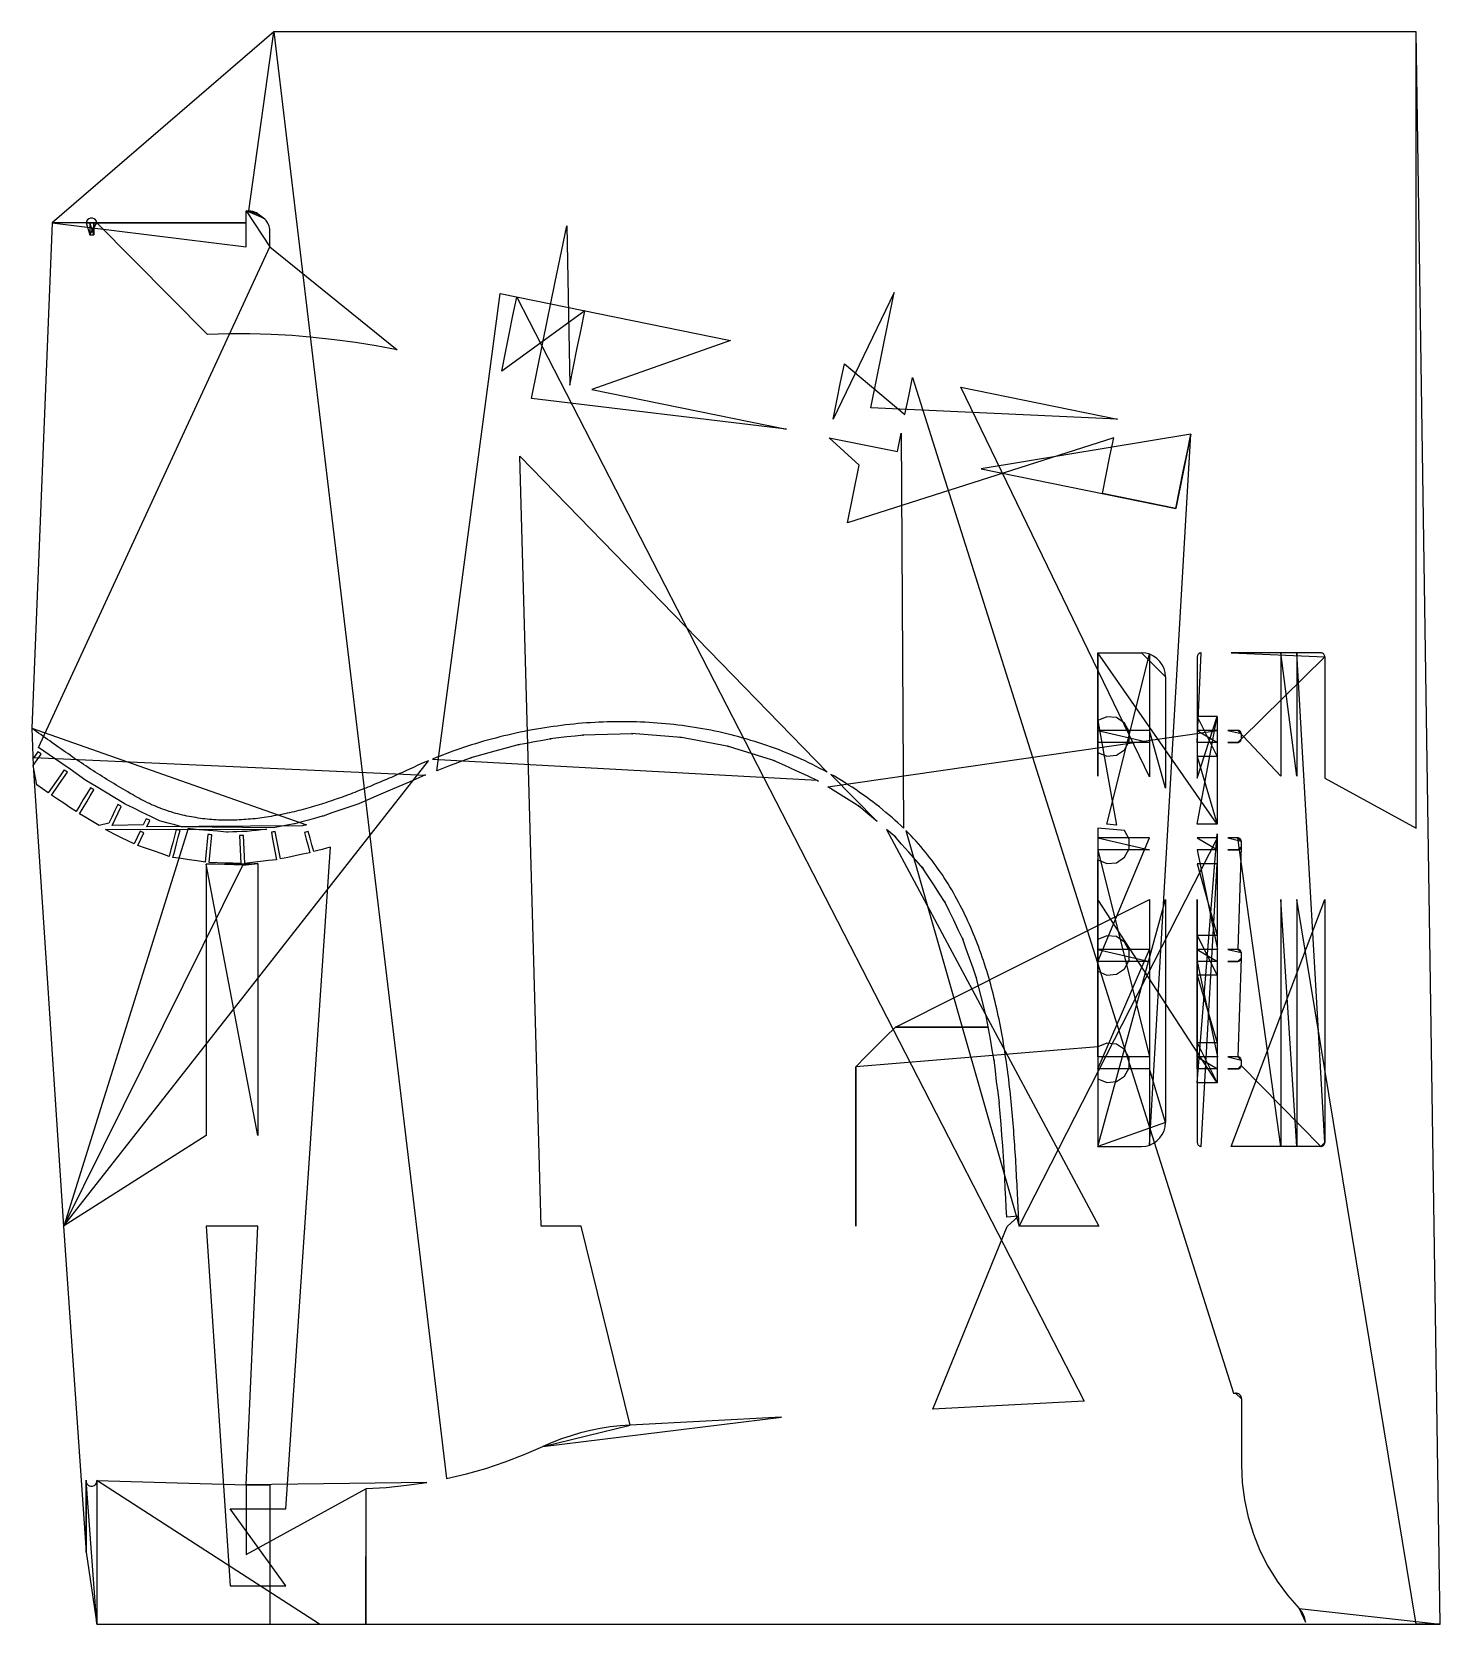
# Model space of a CAD drawing. Header units: metres. Extents: x 0 to 177, y 0 to 200.
import ezdxf

# ---------------------------------------------------------------- set-up
doc = ezdxf.new("R2010")
doc.units = ezdxf.units.M

msp = doc.modelspace()

# ---------------------------------------------------------------- linework, layer by layer
at = {"layer": 'BODY_OUTLINE', "color": 1}
msp.add_lwpolyline([(176.91, 0), (173.91, 200), (30.41, 200), (2.57, 176), (0, 112.54), (0.18, 107.86), (3.97, 50), (6.82, 9.04), (8.18, 0)], close=True, dxfattribs=at)
at = {"layer": 'BODY_POINTS', "color": 7}
msp.add_lwpolyline([(26.91, 17.5), (26.91, 8.75), (41.96, 17), (41.96, 8.5), (41.96, 0), (41.99, 17.04), (44.53, 17.18), (47.07, 17.44), (49.6, 17.81), (26.91, 17.5), (27.66, 17.5), (28.41, 17.5), (29.16, 17.5), (29.91, 17.5), (29.91, 17.5), (29.91, 8.75), (29.91, 0), (36.14, 0), (8.18, 18.04), (8.18, 9.02), (8.18, 0), (6.82, 18.08), (6.82, 9.04), (6.82, 18.08), (6.83, 17.83), (6.93, 17.6), (7.12, 17.42), (7.35, 17.33), (7.6, 17.32), (7.84, 17.4), (8.03, 17.57), (8.15, 17.79), (8.18, 18.04), (26.91, 17.5), (28.41, 50), (21.91, 50), (24.91, 4.83), (26.66, 4.83), (28.41, 4.83), (30.16, 4.83), (31.91, 4.83), (24.91, 14.5), (26.66, 14.5), (28.41, 14.5), (30.16, 14.5), (31.91, 14.5), (37.53, 97.61), (37, 97.46), (36.47, 97.32), (35.94, 97.17), (35.41, 97.03), (35.41, 97.03), (35.18, 97.87), (34.95, 98.72), (34.72, 99.56), (34.24, 99.43), (34.47, 98.59), (34.7, 97.74), (34.93, 96.9), (34.93, 96.9), (34, 96.7), (33.08, 96.5), (32.16, 96.31), (31.24, 96.11), (31.24, 96.11), (31.07, 96.97), (30.91, 97.83), (30.74, 98.69), (30.58, 99.55), (30.58, 99.55), (30.46, 99.53), (30.33, 99.5), (30.21, 99.48), (30.09, 99.46), (30.09, 99.46), (30.25, 98.6), (30.42, 97.74), (30.58, 96.88), (30.74, 96.02), (30.74, 96.02), (29.74, 95.9), (28.74, 95.79), (27.74, 95.67), (26.74, 95.56), (26.74, 95.56), (26.7, 96.43), (26.67, 97.31), (26.64, 98.18), (26.6, 99.05), (26.6, 99.05), (26.48, 99.05), (26.35, 99.04), (26.23, 99.04), (26.1, 99.04), (26.1, 99.04), (26.14, 98.16), (26.17, 97.29), (26.2, 96.41), (26.24, 95.54), (26.24, 95.54), (25.25, 95.57), (24.26, 95.6), (23.27, 95.63), (22.28, 95.66), (22.28, 95.66), (22.36, 96.53), (22.44, 97.41), (22.52, 98.28), (22.6, 99.15), (22.6, 99.15), (22.47, 99.16), (22.35, 99.17), (22.22, 99.18), (22.1, 99.19), (22.1, 99.19), (22.02, 98.32), (21.94, 97.45), (21.86, 96.58), (21.79, 95.71), (21.79, 95.71), (20.77, 95.86), (19.76, 96.01), (18.74, 96.16), (17.73, 96.31), (17.73, 96.31), (17.96, 97.15), (18.18, 98), (18.4, 98.84), (18.63, 99.69), (18.63, 99.69), (18.51, 99.72), (18.39, 99.75), (18.27, 99.79), (18.14, 99.82), (18.14, 99.82), (17.92, 98.97), (17.7, 98.13), (17.47, 97.28), (17.25, 96.44), (17.25, 96.44), (16.26, 96.78), (15.28, 97.12), (14.29, 97.46), (13.31, 97.8), (13.31, 97.8), (13.68, 98.59), (14.06, 99.38), (13.61, 99.59), (13.23, 98.8), (12.85, 98.02), (12.85, 98.02), (12.07, 98.4), (11.28, 98.78), (10.49, 99.16), (9.7, 99.54), (9.7, 99.54), (9.27, 99.8), (9.27, 99.8), (29.48, 99.85), (29.37, 99.83), (28.79, 99.77), (28.21, 99.7), (27.64, 99.64), (27.06, 99.58), (26.95, 99.57), (26.38, 99.55), (25.8, 99.52), (25.23, 99.5), (24.65, 99.48), (24.46, 99.49), (23.32, 99.59), (22.18, 99.69), (21.04, 99.79), (19.91, 99.89), (19.65, 99.94), (4.02, 50), (26.51, 95.33), (25.36, 95.37), (24.21, 95.4), (23.06, 95.44), (21.91, 95.47), (28.41, 95.55), (27.94, 95.49), (27.46, 95.44), (26.98, 95.38), (26.51, 95.33), (28.41, 95.55), (28.41, 84.16), (28.41, 72.77), (28.41, 61.39), (21.91, 95.47), (21.91, 84.11), (21.91, 72.74), (21.91, 61.37), (3.97, 50), (49.84, 108.45), (49.36, 108.25), (48.87, 108.05), (48.87, 108.05), (48.4, 107.83), (47.93, 107.61), (47.45, 107.39), (46.98, 107.17), (46.98, 107.17), (46.72, 107.06), (46.46, 106.94), (46.2, 106.83), (45.95, 106.71), (45.95, 106.71), (45.68, 106.6), (45.42, 106.48), (45.16, 106.36), (44.89, 106.25), (44.89, 106.25), (44.63, 106.14), (44.36, 106.02), (44.1, 105.91), (43.83, 105.79), (43.83, 105.79), (43.56, 105.68), (43.29, 105.57), (43.02, 105.45), (42.75, 105.34), (42.75, 105.34), (42.48, 105.23), (42.21, 105.12), (41.94, 105.01), (41.67, 104.9), (41.67, 104.9), (41.39, 104.79), (41.12, 104.69), (40.84, 104.58), (40.57, 104.47), (40.57, 104.47), (40.29, 104.37), (40.01, 104.26), (39.74, 104.16), (39.46, 104.05), (39.46, 104.05), (39.18, 103.95), (38.9, 103.85), (38.62, 103.75), (38.34, 103.65), (38.34, 103.65), (38.06, 103.56), (37.78, 103.46), (37.5, 103.37), (37.22, 103.27), (37.22, 103.27), (36.94, 103.18), (36.65, 103.09), (36.37, 103), (36.09, 102.91), (36.09, 102.91), (35.8, 102.83), (35.52, 102.74), (35.23, 102.66), (34.95, 102.58), (34.95, 102.58), (34.66, 102.5), (34.38, 102.42), (34.09, 102.34), (33.81, 102.26), (33.81, 102.26), (33.52, 102.19), (33.23, 102.12), (32.95, 102.05), (32.66, 101.98), (32.66, 101.98), (32.37, 101.92), (32.08, 101.86), (31.8, 101.79), (31.51, 101.73), (31.51, 101.73), (31.22, 101.67), (30.93, 101.62), (30.64, 101.56), (30.36, 101.51), (30.36, 101.51), (30.07, 101.46), (29.78, 101.42), (29.49, 101.37), (29.2, 101.32), (29.2, 101.32), (28.91, 101.29), (28.63, 101.25), (28.34, 101.21), (28.05, 101.17), (28.05, 101.17), (27.76, 101.15), (27.47, 101.12), (27.18, 101.09), (26.9, 101.07), (26.9, 101.07), (26.61, 101.05), (26.32, 101.03), (26.03, 101.02), (25.74, 101), (25.74, 101), (25.46, 101), (25.17, 100.99), (24.88, 100.98), (24.59, 100.98), (24.59, 100.98), (24.31, 100.99), (24.02, 100.99), (23.73, 101), (23.45, 101), (23.45, 101), (23.16, 101.02), (22.88, 101.04), (22.59, 101.06), (22.31, 101.08), (22.31, 101.08), (22.02, 101.11), (21.74, 101.14), (21.45, 101.17), (21.17, 101.21), (21.17, 101.21), (20.89, 101.25), (20.6, 101.3), (20.32, 101.34), (20.04, 101.39), (20.04, 101.39), (19.76, 101.44), (19.48, 101.5), (19.2, 101.56), (18.91, 101.62), (18.91, 101.62), (18.64, 101.7), (18.36, 101.77), (18.08, 101.84), (17.8, 101.92), (17.8, 101.92), (17.52, 102.01), (17.25, 102.09), (16.97, 102.18), (16.69, 102.27), (16.69, 102.27), (16.42, 102.38), (16.14, 102.48), (15.87, 102.59), (15.6, 102.69), (15.6, 102.69), (15.32, 102.81), (15.05, 102.93), (14.78, 103.06), (14.51, 103.18), (14.51, 103.18), (14.24, 103.32), (13.97, 103.45), (13.7, 103.59), (13.43, 103.73), (13.43, 103.73), (13.17, 103.89), (12.9, 104.04), (12.64, 104.2), (12.37, 104.35), (12.37, 104.35), (12.07, 104.53), (11.78, 104.7), (11.48, 104.87), (11.18, 105.04), (11.18, 105.04), (10.88, 105.22), (10.59, 105.39), (10.29, 105.57), (9.99, 105.75), (9.99, 105.75), (9.7, 105.93), (9.41, 106.11), (9.12, 106.29), (8.82, 106.47), (8.82, 106.47), (8.53, 106.66), (8.24, 106.84), (7.95, 107.03), (7.66, 107.22), (7.66, 107.22), (7.37, 107.41), (7.08, 107.6), (6.8, 107.79), (6.51, 107.98), (6.51, 107.98), (6.22, 108.17), (5.94, 108.36), (5.65, 108.55), (5.36, 108.75), (5.36, 108.75), (5.08, 108.94), (4.8, 109.14), (4.51, 109.34), (4.23, 109.53), (4.23, 109.53), (3.94, 109.73), (3.66, 109.93), (3.38, 110.13), (3.09, 110.33), (3.09, 110.33), (2.81, 110.53), (2.53, 110.73), (2.25, 110.93), (1.97, 111.13), (1.97, 111.13), (1.69, 111.33), (1.4, 111.53), (1.12, 111.73), (0.84, 111.93), (0.84, 111.93), (0.56, 112.14), (0.28, 112.34), (0, 112.54), (34.49, 100.41), (34.49, 100.41), (34.37, 100.37), (34.25, 100.34), (34.13, 100.31), (34.01, 100.28), (34.01, 100.28), (14.44, 100.16), (14.82, 100.95), (14.82, 100.95), (14.71, 101.01), (14.6, 101.06), (14.49, 101.12), (14.37, 101.17), (14.37, 101.17), (13.99, 100.38), (10.08, 100.33), (10.47, 101.12), (10.85, 101.91), (11.23, 102.71), (11.23, 102.71), (11.12, 102.77), (11.02, 102.84), (10.91, 102.9), (10.8, 102.97), (10.8, 102.97), (10.42, 102.18), (10.04, 101.38), (9.66, 100.59), (8.45, 100.3), (7.63, 100.8), (6.8, 101.3), (5.98, 101.8), (5.98, 101.8), (6.43, 102.55), (6.89, 103.3), (7.34, 104.05), (7.8, 104.79), (7.8, 104.79), (7.69, 104.86), (7.58, 104.92), (7.47, 104.99), (7.37, 105.05), (7.37, 105.05), (6.91, 104.31), (6.46, 103.56), (6.01, 102.81), (5.55, 102.06), (5.55, 102.06), (4.78, 102.58), (4.01, 103.1), (3.23, 103.62), (2.46, 104.13), (2.46, 104.13), (2.96, 104.85), (3.46, 105.57), (3.96, 106.29), (4.46, 107.01), (4.46, 107.01), (4.36, 107.08), (4.25, 107.15), (4.15, 107.22), (4.05, 107.29), (4.05, 107.29), (3.55, 106.57), (3.05, 105.86), (2.55, 105.14), (2.05, 104.42), (2.05, 104.42), (1.33, 104.92), (0.61, 105.42), (0.18, 107.86), (0.68, 108.57), (1.18, 109.29), (1.18, 109.29), (1.07, 109.36), (0.97, 109.43), (0.87, 109.51), (0.77, 109.58), (0.77, 109.58), (0.27, 108.86), (49.41, 106.64), (49.47, 106.67), (47.39, 105.77), (45.31, 104.88), (43.24, 103.99), (41.16, 103.09), (41.06, 103.05), (39.94, 102.66), (38.82, 102.28), (37.7, 101.89), (36.58, 101.5), (36.48, 101.47), (35.62, 101.23), (34.77, 101), (33.91, 100.77), (33.05, 100.53), (32.94, 100.51), (32.08, 100.34), (31.21, 100.18), (30.35, 100.01), (18.82, 100.16), (17.98, 100.38), (17.14, 100.6), (16.31, 100.82), (16.04, 100.92), (14.96, 101.44), (13.88, 101.96), (12.8, 102.48), (11.72, 103), (11.59, 103.07), (10.42, 103.79), (9.24, 104.5), (8.06, 105.22), (6.88, 105.93), (6.8, 105.98), (4.82, 107.37), (2.83, 108.75), (0.85, 110.13), (29.91, 173), (29.91, 173), (45.88, 160.06), (45.88, 160.06), (43.27, 160.55), (40.64, 160.98), (38, 161.33), (35.36, 161.62), (32.71, 161.84), (30.05, 161.98), (27.4, 162.05), (24.74, 162.06), (22.08, 161.99), (22.08, 161.99), (8.18, 176), (8.12, 176.21), (7.99, 176.4), (7.82, 176.53), (7.61, 176.6), (7.38, 176.6), (7.17, 176.53), (7, 176.4), (6.87, 176.21), (6.82, 176), (7.28, 174.5), (7.4, 174.5), (7.53, 174.5), (7.65, 174.5), (7.78, 174.5), (7.78, 176), (7.78, 175.63), (7.78, 175.25), (7.78, 174.88), (7.78, 174.5), (7.28, 176), (7.28, 175.63), (7.28, 175.25), (7.28, 174.88), (7.28, 174.5), (8.18, 176), (8.08, 176), (7.98, 176), (7.88, 176), (7.78, 176), (7.28, 176), (7.16, 176), (7.05, 176), (6.93, 176), (6.82, 176), (26.91, 176), (22.23, 176), (17.54, 176), (12.86, 176), (8.18, 176), (6.82, 176), (2.57, 176), (26.91, 173), (26.91, 174.12), (26.91, 175.25), (26.91, 176.38), (26.91, 177.5), (29.91, 173), (29.91, 173.5), (29.91, 174), (29.91, 174.5), (29.91, 175), (29.91, 175), (29.9, 175.21), (29.87, 175.41), (29.82, 175.61), (29.75, 175.8), (29.65, 175.99), (29.54, 176.16), (29.42, 176.32), (29.27, 176.47), (29.11, 176.6), (26.91, 177.5), (27, 177.5), (27.08, 177.5), (27.16, 177.5), (27.25, 177.5), (28.45, 177.1), (28.61, 176.98), (28.78, 176.85), (28.95, 176.73), (29.11, 176.6), (28.45, 177.1), (28.33, 177.18), (28.21, 177.25), (28.08, 177.32), (27.95, 177.37), (27.81, 177.42), (27.67, 177.45), (27.53, 177.48), (27.39, 177.49), (27.25, 177.5), (30.41, 200), (52.11, 18.29), (54.59, 18.88), (57.05, 19.57), (59.47, 20.38), (61.86, 21.29), (64.2, 22.31), (75.16, 25.01), (73.9, 24.92), (72.65, 24.77), (71.4, 24.57), (70.16, 24.32), (68.94, 24.02), (67.73, 23.67), (66.53, 23.26), (65.36, 22.81), (64.2, 22.31), (94.17, 26.01), (75.16, 25.01), (69.02, 50), (63.99, 50), (61.3, 146.71), (99.91, 107), (99.46, 107.26), (99.46, 107.26), (98.99, 107.49), (98.53, 107.73), (98.06, 107.97), (97.6, 108.2), (97.6, 108.2), (97.13, 108.42), (96.65, 108.64), (96.18, 108.85), (95.7, 109.07), (95.7, 109.07), (95.22, 109.26), (94.74, 109.46), (94.26, 109.65), (93.78, 109.85), (93.78, 109.85), (93.29, 110.02), (92.8, 110.2), (92.31, 110.37), (91.82, 110.55), (91.82, 110.55), (91.32, 110.7), (90.83, 110.86), (90.33, 111.01), (89.84, 111.17), (89.84, 111.17), (89.33, 111.3), (88.83, 111.44), (88.33, 111.58), (87.83, 111.71), (87.83, 111.71), (87.32, 111.83), (86.81, 111.94), (86.31, 112.06), (85.8, 112.17), (85.8, 112.17), (85.29, 112.27), (84.78, 112.37), (84.26, 112.46), (83.75, 112.56), (83.75, 112.56), (83.24, 112.64), (82.72, 112.71), (82.2, 112.79), (81.69, 112.87), (81.69, 112.87), (81.17, 112.93), (80.65, 112.99), (80.13, 113.04), (79.61, 113.1), (79.61, 113.1), (79.09, 113.14), (78.57, 113.18), (78.05, 113.22), (77.53, 113.26), (77.53, 113.26), (77, 113.28), (76.48, 113.3), (75.96, 113.32), (75.43, 113.34), (75.43, 113.34), (74.91, 113.35), (74.38, 113.35), (73.86, 113.35), (73.33, 113.35), (73.33, 113.35), (72.81, 113.34), (72.29, 113.32), (71.76, 113.31), (71.24, 113.29), (71.24, 113.29), (70.71, 113.26), (70.19, 113.22), (69.66, 113.19), (69.14, 113.16), (69.14, 113.16), (68.62, 113.11), (68.09, 113.06), (67.57, 113), (67.05, 112.95), (67.05, 112.95), (66.52, 112.88), (66, 112.81), (65.48, 112.75), (64.96, 112.68), (64.96, 112.68), (64.44, 112.59), (63.92, 112.5), (63.4, 112.42), (62.88, 112.33), (62.88, 112.33), (62.37, 112.23), (61.85, 112.13), (61.34, 112.02), (60.82, 111.92), (60.82, 111.92), (60.31, 111.8), (59.8, 111.68), (59.29, 111.56), (58.77, 111.44), (58.77, 111.44), (58.27, 111.3), (57.76, 111.16), (57.25, 111.03), (56.75, 110.89), (56.75, 110.89), (56.24, 110.74), (55.74, 110.58), (55.24, 110.43), (54.74, 110.28), (54.74, 110.28), (54.24, 110.11), (53.75, 109.94), (53.25, 109.77), (52.76, 109.6), (52.76, 109.6), (52.27, 109.41), (51.78, 109.22), (51.29, 109.04), (50.8, 108.85), (50.8, 108.85), (50.32, 108.65), (98.66, 105.99), (98.84, 105.89), (97.42, 106.54), (96, 107.19), (94.58, 107.84), (93.16, 108.48), (93.33, 108.42), (91.84, 108.88), (90.35, 109.35), (88.87, 109.81), (87.38, 110.28), (87.55, 110.24), (86.02, 110.53), (84.48, 110.82), (82.94, 111.11), (81.41, 111.39), (81.57, 111.37), (80.01, 111.49), (78.45, 111.61), (76.88, 111.73), (75.32, 111.85), (75.48, 111.84), (73.9, 111.8), (72.33, 111.75), (70.76, 111.7), (69.18, 111.66), (69.31, 111.67), (68.27, 111.55), (67.22, 111.43), (66.18, 111.31), (65.13, 111.19), (65.23, 111.2), (64.2, 111.01), (63.16, 110.82), (62.13, 110.63), (61.09, 110.44), (61.21, 110.47), (59.69, 110.06), (58.17, 109.65), (56.65, 109.24), (55.13, 108.83), (55.27, 108.87), (53.81, 108.32), (52.34, 107.76), (50.87, 107.2), (58.84, 167.12), (87.76, 161.23), (70.33, 155.08), (94.79, 150.11), (62.77, 153.94), (64.24, 161.17), (65.71, 168.4), (67.19, 175.62), (67.58, 155.64), (68.05, 157.97), (68.52, 160.3), (69, 162.63), (69.47, 164.95), (59.02, 157.38), (59.49, 159.71), (59.97, 162.04), (60.44, 164.37), (60.91, 166.69), (132.21, 28.01), (113.19, 27.01), (122.52, 49.93), (123.96, 51.24), (123.94, 51.68), (123.92, 52.12), (123.89, 52.56), (123.87, 53), (123.87, 53), (123.85, 53.45), (123.83, 53.89), (123.81, 54.34), (123.78, 54.78), (123.78, 54.78), (123.76, 55.23), (123.74, 55.68), (123.71, 56.13), (123.69, 56.57), (123.69, 56.57), (123.66, 57.02), (123.64, 57.47), (123.61, 57.92), (123.59, 58.37), (123.59, 58.37), (123.56, 58.83), (123.53, 59.28), (123.5, 59.73), (123.47, 60.18), (123.47, 60.18), (123.44, 60.63), (123.41, 61.09), (123.37, 61.54), (123.34, 61.99), (123.34, 61.99), (123.3, 62.45), (123.27, 62.9), (123.23, 63.36), (123.19, 63.81), (123.19, 63.81), (123.15, 64.26), (123.11, 64.72), (123.07, 65.17), (123.02, 65.63), (123.02, 65.63), (122.98, 66.08), (122.93, 66.54), (122.88, 66.99), (122.83, 67.44), (122.83, 67.44), (122.78, 67.9), (122.72, 68.35), (122.67, 68.8), (122.61, 69.25), (122.61, 69.25), (122.55, 69.71), (122.49, 70.16), (122.43, 70.61), (122.36, 71.06), (122.36, 71.06), (122.29, 71.51), (122.22, 71.96), (122.15, 72.41), (122.08, 72.86), (122.08, 72.86), (122, 73.31), (121.92, 73.75), (121.84, 74.2), (121.77, 74.65), (121.77, 74.65), (121.68, 75.09), (121.59, 75.53), (121.5, 75.98), (121.41, 76.42), (121.41, 76.42), (121.31, 76.86), (121.21, 77.3), (121.11, 77.74), (121.01, 78.18), (121.01, 78.18), (120.9, 78.62), (120.79, 79.05), (120.68, 79.49), (120.57, 79.92), (120.57, 79.92), (120.45, 80.35), (120.33, 80.78), (120.21, 81.22), (120.08, 81.65), (120.08, 81.65), (119.95, 82.07), (119.82, 82.5), (119.68, 82.92), (119.55, 83.35), (119.55, 83.35), (119.4, 83.77), (119.25, 84.19), (119.1, 84.61), (118.96, 85.03), (118.96, 85.03), (118.79, 85.44), (118.63, 85.85), (118.47, 86.27), (118.31, 86.68), (118.31, 86.68), (118.13, 87.08), (117.96, 87.49), (117.78, 87.9), (117.6, 88.3), (117.6, 88.3), (117.41, 88.7), (117.22, 89.1), (117.03, 89.5), (116.84, 89.89), (116.84, 89.89), (116.63, 90.28), (116.42, 90.67), (116.21, 91.06), (116, 91.45), (116, 91.45), (115.78, 91.84), (115.55, 92.22), (115.33, 92.6), (115.1, 92.98), (115.1, 92.98), (114.86, 93.35), (114.62, 93.72), (114.38, 94.1), (114.13, 94.47), (114.13, 94.47), (113.87, 94.83), (113.61, 95.19), (113.35, 95.55), (113.09, 95.92), (113.09, 95.92), (112.81, 96.27), (112.53, 96.62), (112.25, 96.97), (111.97, 97.32), (111.97, 97.32), (111.67, 97.66), (111.37, 98), (111.07, 98.34), (110.77, 98.68), (110.77, 98.68), (110.45, 99.01), (110.13, 99.34), (109.81, 99.67), (124.02, 50), (124, 50.31), (123.99, 50.62), (123.97, 50.93), (123.96, 51.24), (122.46, 51.12), (122.4, 52.32), (122.34, 53.51), (122.29, 54.71), (122.29, 54.7), (122.21, 56.05), (122.13, 57.4), (122.05, 58.74), (121.97, 60.09), (121.98, 60.06), (121.86, 61.42), (121.75, 62.78), (121.64, 64.14), (121.53, 65.5), (121.54, 65.45), (121.37, 66.8), (121.2, 68.16), (121.04, 69.52), (120.87, 70.88), (120.89, 70.8), (120.65, 72.14), (120.41, 73.48), (120.17, 74.82), (119.93, 76.16), (119.96, 76.05), (119.62, 77.36), (119.29, 78.66), (118.96, 79.97), (118.63, 81.28), (118.67, 81.15), (118.23, 82.41), (117.78, 83.66), (117.34, 84.92), (116.89, 86.18), (116.96, 86.03), (116.38, 87.22), (115.81, 88.41), (115.23, 89.61), (114.65, 90.8), (114.75, 90.63), (114.02, 91.75), (113.29, 92.86), (112.56, 93.98), (111.83, 95.1), (111.96, 94.92), (111.06, 95.94), (110.16, 96.97), (109.26, 97.99), (108.36, 99.01), (108.53, 98.85), (107.35, 99.83), (134.02, 50), (124.02, 50), (148.96, 98.75), (147.69, 98.75), (146.41, 98.75), (148.96, 97.25), (147.69, 97.25), (146.41, 97.25), (148.96, 84.75), (147.69, 84.75), (146.41, 84.75), (148.96, 83.25), (147.69, 83.25), (146.41, 83.25), (148.96, 71.25), (147.69, 71.25), (146.41, 71.25), (148.96, 69.75), (147.69, 69.75), (146.41, 69.75), (146.41, 91), (146.41, 75.75), (146.41, 60.5), (146.41, 60.5), (146.42, 60.42), (146.44, 60.33), (146.48, 60.25), (146.53, 60.18), (146.59, 60.12), (146.66, 60.07), (146.74, 60.03), (146.83, 60.01), (146.91, 60), (146.91, 60), (148.91, 95.5), (148.29, 95.5), (147.66, 95.5), (147.04, 95.5), (146.41, 95.5), (148.91, 86.5), (148.29, 86.5), (147.66, 86.5), (147.04, 86.5), (146.41, 86.5), (148.91, 81.5), (148.29, 81.5), (147.66, 81.5), (147.04, 81.5), (146.41, 81.5), (148.91, 73), (148.29, 73), (147.66, 73), (147.04, 73), (146.41, 73), (148.91, 68), (148.29, 68), (147.66, 68), (147.04, 68), (146.41, 68), (148.91, 99.25), (148.91, 98), (148.91, 96.75), (148.91, 95.5), (148.91, 86.5), (148.91, 85.25), (148.91, 84), (148.91, 82.75), (148.91, 81.5), (148.91, 73), (148.91, 71.75), (148.91, 70.5), (148.91, 69.25), (148.91, 68), (133.91, 91), (133.91, 75.5), (133.91, 60), (133.91, 60), (133.91, 60), (133.91, 60), (133.91, 60), (133.91, 60), (142.41, 91), (142.41, 77), (142.41, 63), (133.91, 60), (135.29, 60), (136.66, 60), (138.04, 60), (139.41, 60), (139.41, 60), (139.94, 60.05), (140.44, 60.18), (140.91, 60.4), (141.34, 60.7), (141.71, 61.07), (142.01, 61.5), (142.23, 61.97), (142.37, 62.48), (142.41, 63), (140.41, 69.75), (138.79, 69.75), (137.16, 69.75), (135.54, 69.75), (133.91, 69.75), (140.41, 84.75), (138.79, 84.75), (137.16, 84.75), (135.54, 84.75), (133.91, 84.75), (140.41, 83.25), (138.79, 83.25), (137.16, 83.25), (135.54, 83.25), (133.91, 83.25), (140.41, 98.75), (138.79, 98.75), (137.16, 98.75), (135.54, 98.75), (133.91, 98.75), (140.41, 97.25), (138.79, 97.25), (137.16, 97.25), (135.54, 97.25), (133.91, 97.25), (140.41, 71.25), (138.79, 71.25), (137.16, 71.25), (135.54, 71.25), (133.91, 71.25), (133.91, 96), (135.04, 95.53), (136.25, 95.64), (137.26, 96.32), (137.84, 97.39), (137.84, 98.61), (137.26, 99.68), (133.91, 100), (133.91, 82), (135.04, 81.53), (136.25, 81.64), (137.26, 82.32), (137.84, 83.39), (137.84, 84.61), (137.26, 85.68), (136.25, 86.36), (135.04, 86.47), (133.91, 86), (133.91, 68.5), (135.04, 68.03), (136.25, 68.14), (137.26, 68.82), (137.84, 69.89), (137.84, 71.11), (137.26, 72.18), (136.25, 72.86), (135.04, 72.97), (133.91, 72.5), (103.49, 70), (103.49, 65), (103.49, 60), (103.49, 55), (103.49, 50), (103.49, 70), (104.74, 71.25), (105.99, 72.5), (107.24, 73.75), (108.49, 75), (120.14, 75), (117.23, 75), (114.32, 75), (111.4, 75), (108.49, 75), (140.41, 91), (140.41, 75.59), (140.41, 60.17), (145.6, 149.46), (143.7, 140.15), (144.18, 142.48), (144.65, 144.81), (145.12, 147.14), (145.6, 149.46), (119.25, 145.13), (143.7, 140.15), (134.48, 142.03), (134.96, 144.36), (135.43, 146.69), (135.9, 149.01), (102.46, 138.34), (103.93, 145.57), (100.18, 149.01), (108.73, 147.27), (109.21, 149.6), (109.49, 100), (109.49, 100), (109.15, 100.32), (108.8, 100.63), (108.46, 100.95), (108.12, 101.27), (108.12, 101.27), (107.71, 101.61), (107.3, 101.95), (106.89, 102.3), (106.48, 102.64), (106.48, 102.64), (106.06, 102.96), (105.64, 103.28), (105.21, 103.6), (104.79, 103.92), (104.79, 103.92), (104.36, 104.22), (103.93, 104.52), (103.49, 104.82), (103.06, 105.12), (103.06, 105.12), (102.61, 105.4), (102.17, 105.67), (101.72, 105.95), (101.28, 106.23), (101.28, 106.23), (100.82, 106.49), (100.37, 106.74), (106.18, 100.81), (105, 101.79), (103.83, 102.77), (104, 102.65), (102.66, 103.48), (101.33, 104.32), (100, 105.15), (148.96, 112.25), (147.69, 112.25), (146.41, 112.25), (148.96, 110.75), (147.69, 110.75), (146.41, 110.75), (146.91, 122), (146.91, 122), (146.83, 122), (146.74, 121.97), (146.66, 121.94), (146.59, 121.89), (146.53, 121.83), (146.48, 121.75), (146.44, 121.67), (146.42, 121.59), (146.41, 121.5), (146.41, 121.5), (146.41, 106.25), (148.91, 114), (148.29, 114), (147.66, 114), (147.04, 114), (146.41, 114), (148.91, 109), (148.29, 109), (147.66, 109), (147.04, 109), (146.41, 109), (148.91, 100.5), (148.29, 100.5), (147.66, 100.5), (147.04, 100.5), (146.41, 100.5), (148.91, 114), (148.91, 112.75), (148.91, 111.5), (148.91, 110.25), (148.91, 109), (148.91, 100.5), (133.91, 122), (133.91, 106.5), (133.91, 122), (133.91, 122), (133.91, 122), (133.91, 122), (133.91, 122), (133.91, 122), (135.29, 122), (136.66, 122), (138.04, 122), (139.41, 122), (142.41, 119), (142.37, 119.52), (142.23, 120.03), (142.01, 120.5), (141.71, 120.93), (141.34, 121.3), (140.91, 121.6), (140.44, 121.82), (139.94, 121.95), (139.41, 122), (142.41, 119), (142.41, 105), (140.41, 112.25), (138.79, 112.25), (137.16, 112.25), (135.54, 112.25), (133.91, 112.25), (140.41, 110.75), (138.79, 110.75), (137.16, 110.75), (135.54, 110.75), (133.91, 110.75), (133.91, 109.5), (135.04, 109.03), (136.25, 109.14), (137.26, 109.82), (137.84, 110.89), (137.84, 112.11), (137.26, 113.18), (136.25, 113.86), (135.04, 113.97), (133.91, 113.5), (136.25, 100.36), (135.04, 100.47), (140.41, 121.83), (140.41, 106.41), (116.68, 155.35), (136.38, 151.34), (105.4, 152.79), (106.87, 160.02), (108.34, 167.25), (100.65, 151.34), (101.12, 153.67), (101.6, 155.99), (102.07, 158.32), (109.68, 151.92), (110.15, 154.25), (110.63, 156.58), (150.96, 29), (150.96, 29), (150.96, 29), (150.96, 29), (150.96, 29), (150.96, 29), (150.96, 29), (150.96, 29), (150.96, 29), (150.96, 29), (151.22, 29.01), (151.96, 28.31), (151.95, 28.44), (151.92, 28.56), (151.86, 28.68), (151.79, 28.78), (151.7, 28.86), (151.59, 28.93), (151.47, 28.98), (151.35, 29.01), (151.22, 29.01), (151.96, 28.31), (151.96, 26.24), (151.96, 24.16), (151.96, 22.08), (151.96, 20), (151.96, 20), (152.06, 17.79), (152.34, 15.6), (152.8, 13.44), (153.45, 11.32), (154.28, 9.27), (155.28, 7.3), (156.44, 5.42), (157.75, 3.64), (159.22, 1.98), (160, 0.24), (159.92, 0.72), (159.76, 1.18), (159.52, 1.6), (159.22, 1.98), (176.91, 0), (173.91, 0), (158.91, 91), (158.91, 75.5), (158.91, 60), (156.91, 91), (156.91, 75.5), (156.91, 60), (151.51, 98.75), (150.24, 98.75), (151.91, 98.35), (151.91, 98.42), (151.89, 98.49), (151.86, 98.55), (151.82, 98.61), (151.77, 98.66), (151.71, 98.7), (151.65, 98.73), (151.58, 98.75), (151.51, 98.75), (151.91, 98.35), (151.91, 98.18), (151.91, 98), (151.91, 97.83), (151.91, 97.65), (151.51, 97.25), (150.24, 97.25), (151.51, 97.25), (151.58, 97.26), (151.65, 97.28), (151.71, 97.31), (151.77, 97.35), (151.82, 97.4), (151.86, 97.45), (151.89, 97.52), (151.91, 97.58), (151.91, 97.65), (151.51, 84.75), (150.24, 84.75), (151.91, 84.35), (151.91, 84.42), (151.89, 84.49), (151.86, 84.55), (151.82, 84.61), (151.77, 84.66), (151.71, 84.7), (151.65, 84.73), (151.58, 84.75), (151.51, 84.75), (151.91, 84.35), (151.91, 84.18), (151.91, 84), (151.91, 83.83), (151.91, 83.65), (151.51, 83.25), (150.24, 83.25), (151.51, 83.25), (151.58, 83.26), (151.65, 83.28), (151.71, 83.31), (151.77, 83.35), (151.82, 83.4), (151.86, 83.45), (151.89, 83.52), (151.91, 83.58), (151.91, 83.65), (151.51, 71.25), (150.24, 71.25), (151.91, 70.85), (151.91, 70.92), (151.89, 70.99), (151.86, 71.05), (151.82, 71.11), (151.77, 71.16), (151.71, 71.2), (151.65, 71.23), (151.58, 71.25), (151.51, 71.25), (151.91, 70.85), (151.91, 70.68), (151.91, 70.5), (151.91, 70.33), (151.91, 70.15), (151.51, 69.75), (150.24, 69.75), (151.51, 69.75), (151.58, 69.76), (151.65, 69.78), (151.71, 69.81), (151.77, 69.85), (151.82, 69.9), (151.86, 69.95), (151.89, 70.02), (151.91, 70.08), (151.91, 70.15), (161.91, 60), (158.16, 60), (154.41, 60), (150.66, 60), (162.41, 91), (162.41, 75.75), (162.41, 60.5), (161.91, 60), (162, 60.01), (162.09, 60.03), (162.16, 60.07), (162.24, 60.12), (162.3, 60.18), (162.35, 60.25), (162.38, 60.33), (162.41, 60.42), (162.41, 60.5), (158.91, 122), (158.91, 106.5), (156.91, 122), (156.91, 106.5), (151.51, 112.25), (150.24, 112.25), (151.91, 111.85), (151.91, 111.92), (151.89, 111.99), (151.86, 112.05), (151.82, 112.11), (151.77, 112.16), (151.71, 112.2), (151.65, 112.23), (151.58, 112.25), (151.51, 112.25), (151.91, 111.85), (151.91, 111.68), (151.91, 111.5), (151.91, 111.33), (151.91, 111.15), (151.51, 110.75), (150.24, 110.75), (151.51, 110.75), (151.58, 110.76), (151.65, 110.78), (151.71, 110.81), (151.77, 110.85), (151.82, 110.9), (151.86, 110.95), (151.89, 111.02), (151.91, 111.08), (151.91, 111.15), (162.41, 121.5), (162.41, 121.59), (162.38, 121.67), (162.35, 121.75), (162.3, 121.83), (162.24, 121.89), (162.16, 121.94), (162.09, 121.97), (162, 122), (161.91, 122), (161.91, 122), (158.16, 122), (154.41, 122), (150.66, 122), (162.41, 121.5), (162.41, 106.25), (173.91, 100), (173.91, 200), (173.91, 200)], dxfattribs=at)

doc.saveas('drawing.dxf')
